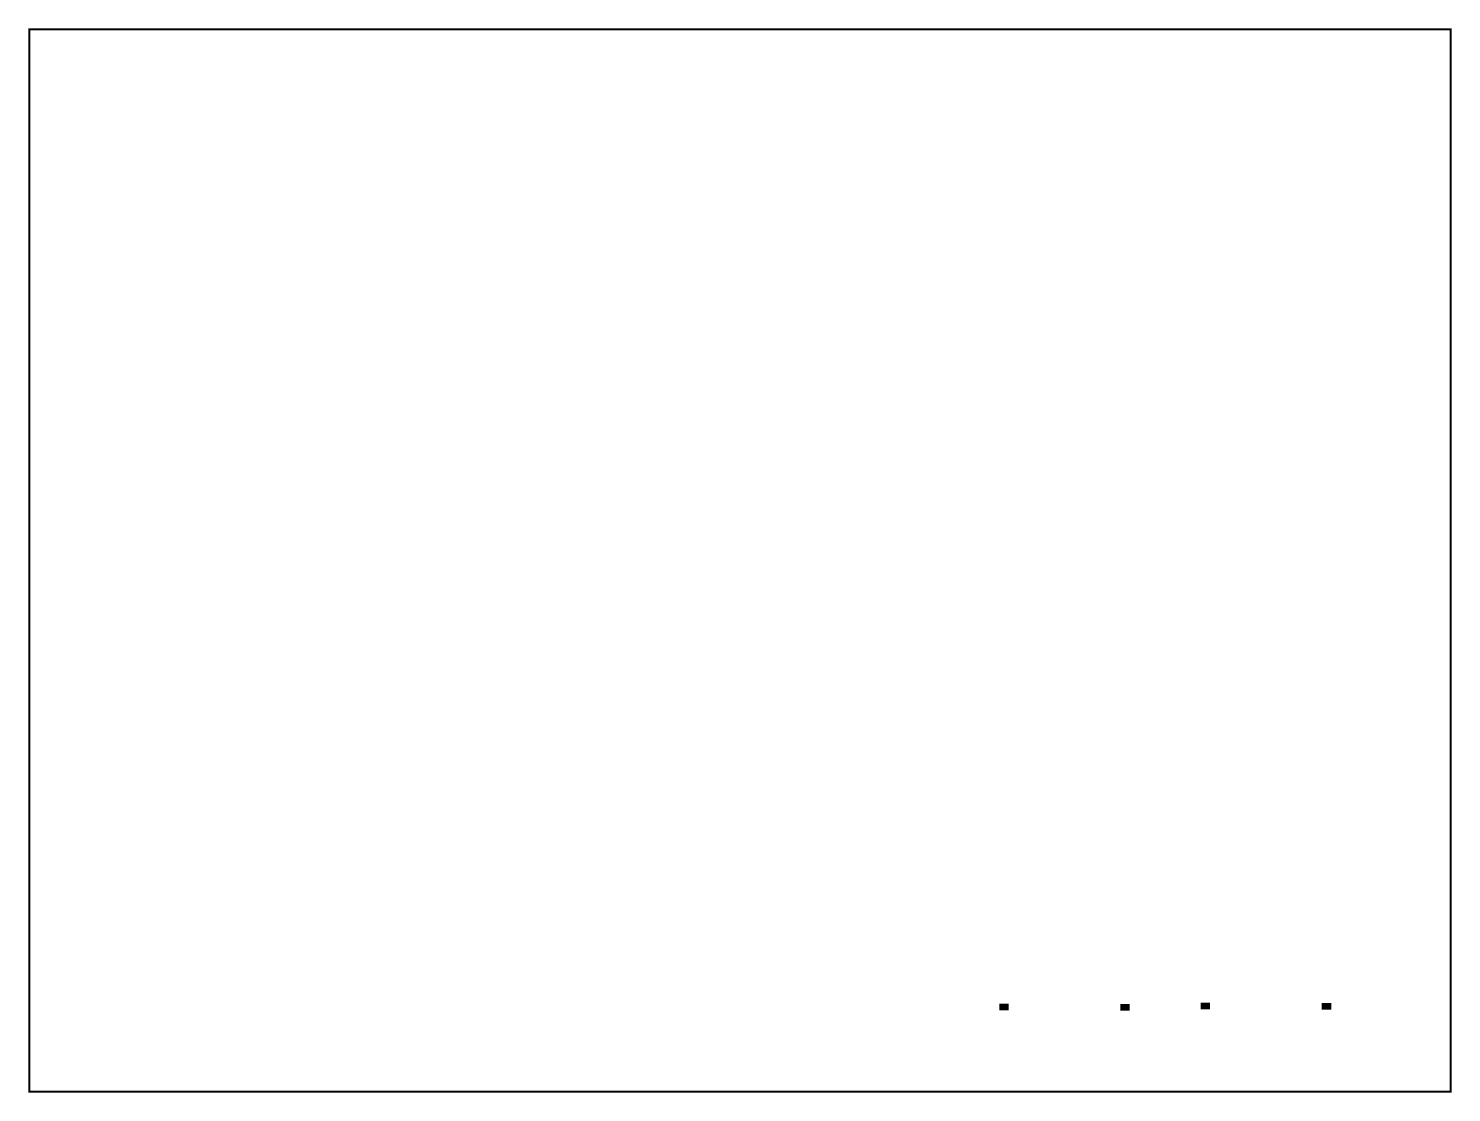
# Model space of a CAD drawing. Header units: inches. Extents: x -2.94 to 2.97, y -2.21 to 2.21.
import ezdxf

# ---------------------------------------------------------------- set-up
doc = ezdxf.new("R2010")
doc.units = ezdxf.units.IN
doc.layers.get('0').update_dxf_attribs({"linetype": 'CONTINUOUS'})

# ---------------------------------------------------------------- blocks, each defined once
blk = doc.blocks.new('RPAD')
blk.add_trace([(-0.5, -0.5), (-0.5, 0.5), (0.5, -0.5), (0.5, 0.5)])

msp = doc.modelspace()

# ---------------------------------------------------------------- linework, layer by layer
at = {"const_width": 0.008}
msp.add_lwpolyline([(-2.940469, -2.205822), (2.965043, -2.205822), (2.965043, 2.208902), (-2.940469, 2.208902), (-2.940469, -2.205822), (2.965043, -2.205822), (2.965043, 2.208902), (-2.940469, 2.208902), (-2.940469, -2.205822)], dxfattribs=at)

# ---------------------------------------------------------------- block references
at = {"xscale": 0.027559, "yscale": 0.03937}
for p, rotation in [((1.10923, -1.854295), 90), ((1.61223, -1.855295), 90), ((1.94623, -1.850295), -90), ((2.44923, -1.851295), -90)]:
    msp.add_blockref('RPAD', p, dxfattribs=dict(at, rotation=rotation))

doc.saveas('drawing.dxf')
